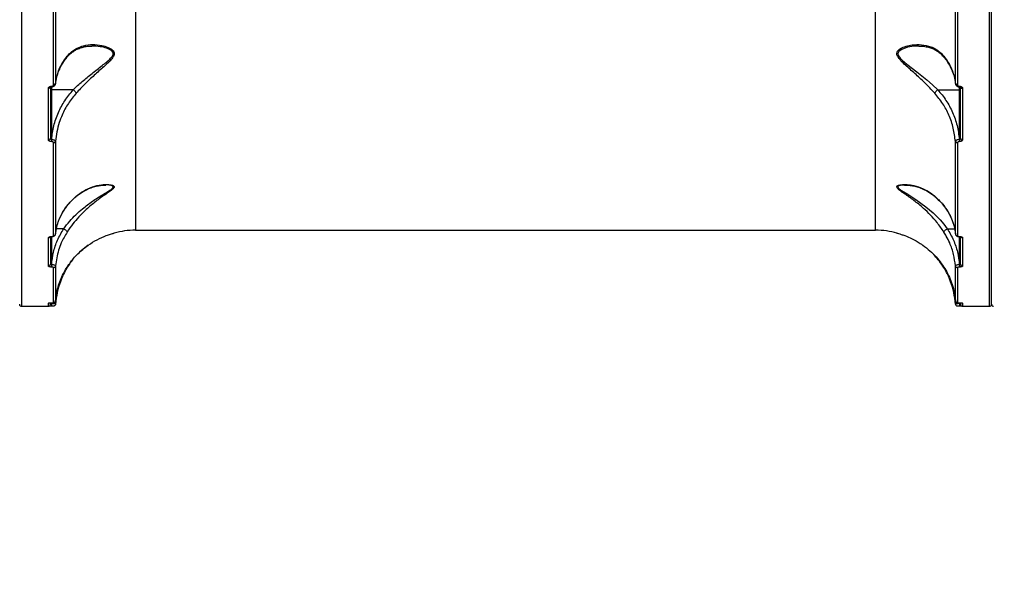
# Model space of a CAD drawing. Header units: millimetres. Extents: x -8760 to 8364, y -7998 to 7451.
# Drawn here: x -424.6 to 62.4, y -2969.6 to -2685.2 of the extents above; entities that cross this region are included whole.
import ezdxf

# ---------------------------------------------------------------- set-up
doc = ezdxf.new("R2010")
doc.units = ezdxf.units.MM
for name, color, linetype in [('DIKOM_ОБЪЕКТ', 7, 'Continuous'), ('DIKOM_РАЗМЕР_ЗОНА', 7, 'Continuous'), ('DIKOM_РАЗМЕР_ОБЪЕКТА', 7, 'Continuous')]:
    doc.layers.add(name, color=color, linetype=linetype)
doc.styles.add('style1', font='arial.ttf', dxfattribs={"width": 0.8})
doc.dimstyles.new('1-50', dxfattribs={"dimtxt": 300, "dimasz": 200, "dimexe": 100, "dimexo": 0, "dimgap": 100, "dimtad": 1, "dimtxsty": 'style1', "dimcen": 200, "dimclrd": 7, "dimclre": 7, "dimclrt": 7, "dimadec": 1, "dimazin": 2, "dimtfac": 1, "dimtmove": 0, "dimatfit": 2, "dimfxl": 0, "dimlwd": 25, "dimlwe": 18, "dimarcsym": 0})

# ---------------------------------------------------------------- blocks, each defined once
blk = doc.blocks.new('*D21')
at = {"layer": 'Defpoints', "color": 0, "transparency": 16777216}
for p in [(-7755.65, -10.55), (8364.4, -2410.44), (8364.4, -7897.56)]:
    blk.add_point(p, dxfattribs=at)
at = {"layer": 'DIKOM_РАЗМЕР_ЗОНА', "color": 7, "lineweight": 18, "transparency": 16777216}
for p, q in [((-7755.65, -10.55), (-7755.65, -7997.56)), ((8364.4, -2410.44), (8364.4, -7997.56))]:
    blk.add_line(p, q, dxfattribs=at)
at = {"layer": 'DIKOM_РАЗМЕР_ЗОНА', "color": 7, "lineweight": 25, "transparency": 16777216}
blk.add_line((-7555.65, -7897.56), (8164.4, -7897.56), dxfattribs=at)
at = {"layer": 'DIKOM_РАЗМЕР_ЗОНА', "color": 7, "transparency": 16777216}
for points in [[(-7555.65, -7864.23), (-7555.65, -7930.9), (-7755.65, -7897.56)], [(8164.4, -7864.23), (8164.4, -7930.9), (8364.4, -7897.56)]]:
    blk.add_solid(points, dxfattribs=at)
at = {"layer": 'DIKOM_РАЗМЕР_ЗОНА', "color": 7, "transparency": 16777216, "insert": (1040.74, -7644.39), "char_height": 300, "attachment_point": 5, "style": 'style1'}
blk.add_mtext('16100', dxfattribs=at)
blk = doc.blocks.new('*D19')
at = {"layer": 'Defpoints', "color": 0, "transparency": 16777216}
for p in [(-5756.7, -306.55), (6365.48, -2710.55), (6365.48, -7111.41)]:
    blk.add_point(p, dxfattribs=at)
at = {"layer": 'DIKOM_РАЗМЕР_ОБЪЕКТА', "color": 7, "lineweight": 18, "transparency": 16777216}
for p, q in [((-5756.7, -306.55), (-5756.7, -7211.41)), ((6365.48, -2710.55), (6365.48, -7211.41))]:
    blk.add_line(p, q, dxfattribs=at)
at = {"layer": 'DIKOM_РАЗМЕР_ОБЪЕКТА', "color": 7, "lineweight": 25, "transparency": 16777216}
blk.add_line((-5556.7, -7111.41), (6165.48, -7111.41), dxfattribs=at)
at = {"layer": 'DIKOM_РАЗМЕР_ОБЪЕКТА', "color": 7, "transparency": 16777216}
for points in [[(-5556.7, -7078.08), (-5556.7, -7144.75), (-5756.7, -7111.41)], [(6165.48, -7078.08), (6165.48, -7144.75), (6365.48, -7111.41)]]:
    blk.add_solid(points, dxfattribs=at)
at = {"layer": 'DIKOM_РАЗМЕР_ОБЪЕКТА', "color": 7, "transparency": 16777216, "insert": (1047.24, -6858.24), "char_height": 300, "attachment_point": 5, "style": 'style1'}
blk.add_mtext('12100', dxfattribs=at)

msp = doc.modelspace()

# ---------------------------------------------------------------- linework, layer by layer
at = {"layer": 'DIKOM_ОБЪЕКТ', "color": 7, "linetype": 'Continuous', "lineweight": 15}
for p, q in [((-423.608, -2409.557), (-423.608, -2828.554)), ((60.392, -2828.554), (60.392, -2409.557)), ((61.392, -2827.554), (61.392, -2409.554)), ((-366.658, -2470.402), (-366.658, -2790.554)), ((3.442, -2790.554), (3.442, -2470.402)), ((-407.549, -2717.904), (-407.549, -2651.927)), ((-406.551, -2651.39), (-406.551, -2717.221)), ((43.334, -2717.221), (43.334, -2651.39)), ((44.332, -2651.927), (44.332, -2717.904)), ((-406.501, -2717.316), (-406.425, -2716.659)), ((-410.108, -2745.316), (-410.108, -2719.596)), ((-409.108, -2718.855), (-409.108, -2744.514)), ((-408.608, -2718.583), (-408.553, -2718.583)), ((-408.608, -2718.845), (-408.608, -2718.583)), ((-408.608, -2718.845), (-408.553, -2718.845)), ((-408.608, -2718.852), (-408.608, -2720.324)), ((-397.721, -2720.324), (-408.608, -2720.324)), ((-408.608, -2720.324), (-408.608, -2745.126)), ((-408.553, -2718.845), (-408.553, -2718.583)), ((34.504, -2720.324), (45.392, -2720.324)), ((45.337, -2718.583), (45.392, -2718.583)), ((45.337, -2718.845), (45.337, -2718.583)), ((45.337, -2718.845), (45.392, -2718.845)), ((45.392, -2718.845), (45.392, -2718.583)), ((45.392, -2720.324), (45.392, -2718.879)), ((45.392, -2745.126), (45.392, -2720.324)), ((45.892, -2744.514), (45.892, -2718.855)), ((46.892, -2719.596), (46.892, -2745.316)), ((-408.608, -2745.126), (-408.529, -2745.126)), ((-408.608, -2745.126), (-408.608, -2746.256)), ((-408.529, -2746.256), (-408.608, -2746.256)), ((-408.529, -2745.126), (-408.529, -2746.256)), ((-406.551, -2746.119), (-406.551, -2792.404)), ((43.334, -2792.404), (43.334, -2746.119)), ((45.312, -2745.126), (45.392, -2745.126)), ((45.312, -2745.126), (45.312, -2746.256)), ((45.392, -2746.256), (45.312, -2746.256)), ((45.392, -2745.126), (45.392, -2746.256)), ((-407.549, -2793.253), (-407.549, -2746.866)), ((44.332, -2746.866), (44.332, -2793.253)), ((18.262, -2768), (17.838, -2767.999)), ((-402.494, -2789.784), (-406.123, -2789.784)), ((39.277, -2789.784), (42.907, -2789.784)), ((-410.108, -2808.492), (-410.108, -2794.291)), ((-409.108, -2793.923), (-409.108, -2807.54)), ((-408.608, -2793.665), (-408.529, -2793.665)), ((-408.608, -2793.747), (-408.608, -2793.665)), ((-408.608, -2793.748), (-408.529, -2793.748)), ((-408.608, -2793.748), (-408.608, -2807.665)), ((-408.529, -2793.748), (-408.529, -2793.665)), ((-366.658, -2790.554), (3.442, -2790.554)), ((45.312, -2793.665), (45.392, -2793.665)), ((45.312, -2793.747), (45.312, -2793.665)), ((45.312, -2793.748), (45.312, -2793.747)), ((45.312, -2793.748), (45.392, -2793.748)), ((45.392, -2793.747), (45.392, -2793.665)), ((45.392, -2807.665), (45.392, -2793.748)), ((45.892, -2807.54), (45.892, -2793.913)), ((46.892, -2794.291), (46.892, -2808.492)), ((-390.199, -2797.971), (-394.522, -2801.523)), ((-408.608, -2807.665), (-408.553, -2807.665)), ((-408.608, -2807.665), (-408.608, -2808.949)), ((-408.553, -2808.949), (-408.608, -2808.949)), ((-408.553, -2807.665), (-408.553, -2808.949)), ((-407.549, -2826.682), (-407.549, -2809.252)), ((-406.551, -2808.367), (-406.551, -2825.759)), ((43.334, -2825.759), (43.334, -2808.367)), ((44.332, -2809.252), (44.332, -2826.682)), ((45.337, -2807.665), (45.392, -2807.665)), ((45.337, -2807.665), (45.337, -2808.949)), ((45.392, -2808.949), (45.337, -2808.949)), ((45.392, -2807.665), (45.392, -2808.949)), ((-423.608, -2828.554), (-410.108, -2828.554)), ((-410.108, -2828.554), (-410.108, -2826.958)), ((-409.108, -2826.975), (-409.108, -2827.554)), ((-408.608, -2826.792), (-408.505, -2826.792)), ((-408.608, -2826.796), (-408.608, -2826.792)), ((-408.608, -2826.796), (-408.505, -2826.796)), ((-408.608, -2826.797), (-408.608, -2827.051)), ((-408.608, -2827.051), (-408.576, -2827.051)), ((-408.608, -2827.051), (-408.608, -2828.386)), ((-408.608, -2828.386), (-408.576, -2828.386)), ((-408.576, -2827.051), (-408.54, -2826.797)), ((-408.576, -2827.051), (-408.576, -2828.386)), ((-408.505, -2826.796), (-408.505, -2826.792)), ((45.288, -2826.792), (45.392, -2826.792)), ((45.288, -2826.796), (45.288, -2826.792)), ((45.288, -2826.796), (45.392, -2826.796)), ((45.334, -2826.876), (45.359, -2827.051)), ((45.359, -2827.051), (45.392, -2827.051)), ((45.359, -2827.051), (45.359, -2828.386)), ((45.359, -2828.386), (45.392, -2828.386)), ((45.392, -2826.796), (45.392, -2826.792)), ((45.392, -2827.051), (45.392, -2826.799)), ((45.392, -2827.051), (45.392, -2828.386)), ((45.892, -2827.554), (45.892, -2826.951)), ((46.892, -2826.958), (46.892, -2828.554)), ((46.892, -2828.554), (60.392, -2828.554))]:
    msp.add_line(p, q, dxfattribs=at)
at = {"layer": 'DIKOM_ОБЪЕКТ', "color": 7, "linetype": 'Continuous', "lineweight": 15, "flags": 128}
for points in [[(24.954, -2698.591), (22.656, -2698.588), (19.438, -2699.101), (16.475, -2700.145), (14.993, -2701.233), (14.571, -2702.204), (14.753, -2703.141), (14.882, -2703.399), (15.677, -2704.469), (16.722, -2705.493), (19.12, -2707.475), (24.068, -2711.318), (29.048, -2715.355), (31.835, -2717.811), (34.501, -2720.324), (34.501, -2720.325), (34.501, -2720.325)], [(-409.108, -2720.162), (-409.099, -2720.194), (-409.07, -2720.224), (-409.024, -2720.252), (-408.962, -2720.277), (-408.886, -2720.297), (-408.8, -2720.312), (-408.706, -2720.321), (-408.608, -2720.324)], [(45.892, -2720.161), (45.882, -2720.193), (45.853, -2720.224), (45.807, -2720.252), (45.745, -2720.277), (45.669, -2720.297), (45.583, -2720.312), (45.489, -2720.321), (45.392, -2720.324)], [(17.838, -2767.999), (16.732, -2767.995), (15.079, -2768.354), (14.601, -2768.755), (14.697, -2769.3), (14.702, -2769.308), (14.849, -2769.497), (16.059, -2770.474), (18.643, -2772.073), (23.577, -2775.165), (28.582, -2778.775), (32.243, -2781.916), (35.681, -2785.38), (37.551, -2787.553), (39.269, -2789.784), (39.27, -2789.785), (39.27, -2789.785)], [(-406.551, -2827.426), (-406.582, -2827.61), (-406.641, -2827.772)]]:
    msp.add_lwpolyline(points, dxfattribs=at)
at = {"layer": 'DIKOM_ОБЪЕКТ', "color": 7, "linetype": 'Continuous', "lineweight": 15}
for centre, radius, start, end in [((-407.445, -2716.985), 0.925, 263.59364, 345.1862), ((44.229, -2716.985), 0.925, 194.81512, 276.40185), ((-409.996, -2718.703), 0.9, 262.79682, 350.24972), ((46.793, -2718.653), 0.947, 200.96901, 275.94454), ((-410.019, -2744.403), 0.918, 264.41735, 353.0298), ((-407.469, -2745.932), 0.937, 265.15013, 348.48248), ((44.253, -2745.932), 0.937, 191.51886, 274.84524), ((46.802, -2744.403), 0.917, 186.96489, 275.58462), ((-410.097, -2793.263), 1.028, 269.36484, 322.16239), ((-407.512, -2792.286), 0.968, 267.84964, 352.95746), ((-366.658, -2830.554), 40, 90, 105.40224), ((3.442, -2830.554), 40, 74.5152, 90), ((44.295, -2792.286), 0.968, 187.04393, 272.14559), ((46.88, -2793.263), 1.028, 217.70144, 270.6341), ((-410.085, -2807.516), 0.977, 268.63346, 358.56407), ((-407.528, -2808.27), 0.982, 268.81736, 354.30111), ((44.311, -2808.27), 0.982, 185.70029, 271.17783), ((46.868, -2807.516), 0.977, 181.43096, 271.36809), ((-423.608, -2827.554), 1, 180, 270), ((-410.108, -2825.954), 1.004, 270.00312, 294.51358), ((-410.108, -2827.554), 1, 270, 0), ((-407.547, -2825.683), 0.998, 269.88426, 355.66172), ((44.33, -2825.683), 0.998, 184.33971, 270.1109), ((46.892, -2827.554), 1, 180, 270), ((46.892, -2825.955), 1.003, 243.22466, 270.00314), ((60.392, -2827.554), 1, 270, 0), ((62.392, -2827.554), 1, 180, 270)]:
    msp.add_arc(centre, radius, start, end, dxfattribs=at)
for points, knots in [([(-400.784, -2703.59), (-400.068, -2702.805), (-398.52, -2701.106), (-395.724, -2699.38), (-392.203, -2698.081), (-388.035, -2697.57), (-383.861, -2697.983), (-380.785, -2698.885), (-378.876, -2699.839), (-377.76, -2700.753), (-377.321, -2701.597), (-377.218, -2702.415), (-377.411, -2703.409), (-378.503, -2705.017), (-380.289, -2706.857), (-383.283, -2709.531), (-387.233, -2713.04), (-391.18, -2716.737), (-394.162, -2719.779), (-395.547, -2721.289), (-396.24, -2722.043)], [0, 0, 0, 0, 0.059053, 0.1277267, 0.1965128, 0.2913049, 0.3861772, 0.4527493, 0.4869204, 0.5208957, 0.548902, 0.5542387, 0.5800327, 0.6151945, 0.6622395, 0.7094938, 0.8075754, 0.9056115, 0.9528161, 1, 1, 1, 1]), ([(33.023, -2722.043), (32.187, -2721.135), (30.513, -2719.318), (27.194, -2715.986), (23.062, -2712.189), (19.044, -2708.651), (16.392, -2706.178), (15.046, -2704.666), (14.224, -2703.424), (13.907, -2702.131), (14.443, -2700.806), (16.061, -2699.531), (18.615, -2698.487), (22.264, -2697.758), (26.453, -2697.639), (30.494, -2698.504), (33.715, -2700.065), (35.916, -2701.704), (37.106, -2703.064), (37.567, -2703.59)], [0, 0, 0, 0, 0.0567898, 0.1136185, 0.2118341, 0.3100247, 0.3620234, 0.3887759, 0.4153899, 0.4457909, 0.4741539, 0.5168533, 0.5810007, 0.6453911, 0.7421941, 0.8388413, 0.9001441, 0.9613612, 1, 1, 1, 1]), ([(-400.881, -2704.117), (-400.827, -2704.045), (-400.371, -2703.436), (-399.383, -2702.477), (-397.892, -2701.242), (-396.204, -2700.216), (-394.341, -2699.396), (-392.285, -2698.836), (-390.288, -2698.509), (-388.973, -2698.502), (-388.406, -2698.499)], [0, 0, 0, 0, 0.0164922, 0.1410008, 0.2736785, 0.4150736, 0.5643835, 0.7196349, 0.8791099, 1, 1, 1, 1]), ([(-397.718, -2720.325), (-397.718, -2720.325), (-396.329, -2718.878), (-393.199, -2716.127), (-388.324, -2712.051), (-384.164, -2708.904), (-381.023, -2706.454), (-379.134, -2704.82), (-377.959, -2703.36), (-377.746, -2702.455), (-377.855, -2701.724), (-378.329, -2700.968), (-379.512, -2700.181), (-381.506, -2699.359), (-384.52, -2698.622), (-387.03, -2698.559), (-388.418, -2698.524)], [0, 0, 0, 0, 0.0000238, 0.1384126, 0.2804723, 0.4262354, 0.4932207, 0.5613221, 0.6094216, 0.6436083, 0.6506676, 0.6882198, 0.7352093, 0.784067, 0.8806221, 1, 1, 1, 1]), ([(24.97, -2698.495), (25.165, -2698.487), (26.226, -2698.443), (28.06, -2698.644), (30.318, -2699.134), (32.293, -2699.861), (34.026, -2700.795), (35.644, -2702.024), (36.857, -2703.16), (37.468, -2703.965), (37.622, -2704.168)], [0, 0, 0, 0, 0.0404774, 0.2201509, 0.3911326, 0.534153, 0.6703331, 0.8144106, 0.953264, 1, 1, 1, 1]), ([(-406.551, -2717.221), (-406.273, -2715.519), (-405.708, -2712.068), (-403.63, -2707.472), (-401.643, -2704.762), (-400.784, -2703.59)], [0, 0, 0, 0, 0.3558605, 0.7214797, 1, 1, 1, 1]), ([(-406.425, -2716.659), (-406.394, -2716.354), (-406.275, -2715.177), (-405.746, -2713.143), (-404.844, -2710.576), (-403.607, -2708.068), (-402.288, -2705.899), (-401.263, -2704.62), (-400.855, -2704.111)], [0, 0, 0, 0, 0.0691871, 0.2674401, 0.4669342, 0.6671496, 0.8674673, 1, 1, 1, 1]), ([(-400.784, -2703.59), (-400.784, -2703.616), (-400.785, -2703.718), (-400.809, -2703.892), (-400.897, -2703.993), (-400.943, -2704.045)], [0, 0, 0, 0, 0.1436184, 0.5622898, 1, 1, 1, 1]), ([(37.567, -2703.59), (38.545, -2704.933), (40.524, -2707.652), (42.225, -2711.689), (43.058, -2714.915), (43.263, -2716.623), (43.334, -2717.221)], [0, 0, 0, 0, 0.3181945, 0.6439644, 0.8752545, 1, 1, 1, 1]), ([(37.567, -2703.59), (37.567, -2703.616), (37.568, -2703.718), (37.592, -2703.892), (37.68, -2703.993), (37.726, -2704.044)], [0, 0, 0, 0, 0.1437479, 0.5627943, 1, 1, 1, 1]), ([(37.638, -2704.113), (37.891, -2704.415), (38.771, -2705.469), (39.998, -2707.395), (41.314, -2709.867), (42.311, -2712.424), (43.007, -2714.913), (43.209, -2716.555), (43.302, -2717.316)], [0, 0, 0, 0, 0.0757378, 0.2642639, 0.4539679, 0.6444265, 0.8351676, 1, 1, 1, 1]), ([(-408.554, -2718.845), (-408.554, -2718.845), (-408.298, -2718.869), (-407.788, -2718.754), (-407.159, -2718.439), (-406.745, -2717.961), (-406.545, -2717.512), (-406.57, -2717.25), (-406.577, -2717.177)], [0, 0, 0, 0, 0.00034305, 0.25995519, 0.50462291, 0.72173654, 0.92268154, 1, 1, 1, 1]), ([(43.302, -2717.316), (43.326, -2717.434), (43.351, -2717.556), (43.355, -2717.679), (43.355, -2717.683)], [0, 0, 0, 0, 0.9679322, 1, 1, 1, 1]), ([(43.356, -2717.306), (43.353, -2717.339), (43.338, -2717.56), (43.528, -2717.946), (43.892, -2718.388), (44.436, -2718.7), (44.95, -2718.855), (45.262, -2718.829), (45.336, -2718.823)], [0, 0, 0, 0, 0.0372898, 0.2455631, 0.4491936, 0.671207, 0.9222991, 1, 1, 1, 1]), ([(-410.108, -2719.596), (-410.092, -2719.482), (-410.059, -2719.255), (-409.8, -2718.951), (-409.419, -2718.722), (-408.997, -2718.6), (-408.719, -2718.588), (-408.608, -2718.583)], [0, 0, 0, 0, 0.2150548, 0.4299885, 0.6447052, 0.8592107, 1, 1, 1, 1]), ([(-409.143, -2718.996), (-409.144, -2718.996), (-409.144, -2718.995), (-409.079, -2718.947), (-408.962, -2718.896), (-408.798, -2718.853), (-408.671, -2718.848), (-408.608, -2718.846)], [0, 0, 0, 0, 0.1889957, 0.3908272, 0.581518, 0.7925756, 1, 1, 1, 1]), ([(-408.553, -2718.583), (-408.479, -2718.579), (-408.291, -2718.571), (-408.009, -2718.489), (-407.754, -2718.336), (-407.582, -2718.132), (-407.56, -2717.98), (-407.549, -2717.904)], [0, 0, 0, 0, 0.1422624, 0.3570699, 0.571556, 0.7857309, 1, 1, 1, 1]), ([(-408.529, -2745.126), (-408.238, -2742.851), (-407.649, -2738.242), (-405.329, -2731.732), (-402.111, -2725.614), (-399.196, -2722.102), (-397.721, -2720.324)], [0, 0, 0, 0, 0.2516519, 0.5098604, 0.7518704, 1, 1, 1, 1]), ([(-396.24, -2722.043), (-397.612, -2723.711), (-400.39, -2727.09), (-403.057, -2732.164), (-404.872, -2736.961), (-406.036, -2741.367), (-406.379, -2744.528), (-406.551, -2746.119)], [0, 0, 0, 0, 0.2398792, 0.4858758, 0.6394221, 0.8185487, 1, 1, 1, 1]), ([(-397.721, -2720.324), (-397.72, -2720.324), (-397.72, -2720.325), (-397.719, -2720.325), (-397.718, -2720.325), (-397.718, -2720.325)], [0, 0, 0, 0, 0.4856, 0.866606, 1, 1, 1, 1]), ([(-397.718, -2720.325), (-397.548, -2720.471), (-397.208, -2720.764), (-396.754, -2721.246), (-396.449, -2721.642), (-396.298, -2721.9), (-396.255, -2722.007), (-396.24, -2722.043)], [0, 0, 0, 0, 0.2487935, 0.4975844, 0.7463722, 0.9126774, 1, 1, 1, 1]), ([(33.023, -2722.043), (33.038, -2722.007), (33.081, -2721.9), (33.232, -2721.642), (33.537, -2721.246), (33.991, -2720.764), (34.331, -2720.471), (34.501, -2720.325)], [0, 0, 0, 0, 0.0873167, 0.2536265, 0.5024215, 0.751194, 1, 1, 1, 1]), ([(43.334, -2746.119), (43.063, -2743.897), (42.514, -2739.392), (40.289, -2733.059), (37.207, -2727.138), (34.429, -2723.756), (33.023, -2722.043)], [0, 0, 0, 0, 0.25360698, 0.51397496, 0.7539709, 1, 1, 1, 1]), ([(34.501, -2720.325), (34.502, -2720.325), (34.502, -2720.325), (34.503, -2720.324), (34.504, -2720.324), (34.504, -2720.324)], [0, 0, 0, 0, 0.3653911, 0.9106876, 1, 1, 1, 1]), ([(34.504, -2720.324), (35.944, -2722.056), (38.862, -2725.564), (42.065, -2731.626), (44.416, -2738.183), (45.011, -2742.791), (45.312, -2745.126)], [0, 0, 0, 0, 0.2419687, 0.4901397, 0.7417765, 1, 1, 1, 1]), ([(44.332, -2717.904), (44.343, -2717.98), (44.365, -2718.132), (44.538, -2718.336), (44.792, -2718.489), (45.075, -2718.571), (45.262, -2718.579), (45.337, -2718.583)], [0, 0, 0, 0, 0.21426587, 0.42841289, 0.64294596, 0.85774393, 1, 1, 1, 1]), ([(45.391, -2718.847), (45.447, -2718.849), (45.571, -2718.851), (45.738, -2718.893), (45.86, -2718.946), (45.926, -2718.994), (45.928, -2718.998), (45.93, -2719)], [0, 0, 0, 0, 0.1827493, 0.409056, 0.6115124, 0.8033012, 1, 1, 1, 1]), ([(45.392, -2718.583), (45.502, -2718.588), (45.781, -2718.6), (46.202, -2718.722), (46.583, -2718.951), (46.842, -2719.255), (46.875, -2719.482), (46.892, -2719.596)], [0, 0, 0, 0, 0.140816, 0.3552769, 0.5700148, 0.7849386, 1, 1, 1, 1]), ([(-408.608, -2746.256), (-408.695, -2746.253), (-408.952, -2746.245), (-409.37, -2746.147), (-409.776, -2745.936), (-410.055, -2745.646), (-410.091, -2745.426), (-410.108, -2745.316)], [0, 0, 0, 0, 0.1083108, 0.3204269, 0.5430321, 0.7715417, 1, 1, 1, 1]), ([(-409.108, -2744.514), (-409.103, -2744.585), (-409.091, -2744.724), (-409.003, -2744.91), (-408.878, -2745.041), (-408.766, -2745.098), (-408.681, -2745.121), (-408.638, -2745.124), (-408.608, -2745.126)], [0, 0, 0, 0, 0.2553286, 0.4988477, 0.716736, 0.8615774, 0.9070244, 1, 1, 1, 1]), ([(-408.529, -2745.126), (-408.412, -2745.133), (-408.076, -2745.153), (-407.533, -2745.267), (-407, -2745.492), (-406.629, -2745.791), (-406.577, -2746.01), (-406.551, -2746.119)], [0, 0, 0, 0, 0.1131735, 0.3259331, 0.5479783, 0.7754456, 1, 1, 1, 1]), ([(-407.549, -2746.866), (-407.56, -2746.794), (-407.583, -2746.652), (-407.765, -2746.463), (-408.03, -2746.326), (-408.302, -2746.263), (-408.47, -2746.258), (-408.529, -2746.256)], [0, 0, 0, 0, 0.2287915, 0.4578175, 0.678496, 0.888345, 1, 1, 1, 1]), ([(43.334, -2746.119), (43.35, -2746.037), (43.384, -2745.853), (43.651, -2745.582), (44.096, -2745.346), (44.669, -2745.177), (45.098, -2745.143), (45.312, -2745.126)], [0, 0, 0, 0, 0.1700508, 0.3808195, 0.5866807, 0.7931138, 1, 1, 1, 1]), ([(45.312, -2746.256), (45.205, -2746.262), (44.99, -2746.275), (44.703, -2746.373), (44.483, -2746.519), (44.353, -2746.691), (44.338, -2746.812), (44.332, -2746.866)], [0, 0, 0, 0, 0.2040172, 0.4080536, 0.6135318, 0.8265739, 1, 1, 1, 1]), ([(45.392, -2745.126), (45.437, -2745.121), (45.492, -2745.117), (45.596, -2745.077), (45.706, -2745.004), (45.816, -2744.857), (45.881, -2744.687), (45.888, -2744.568), (45.892, -2744.514)], [0, 0, 0, 0, 0.1445824, 0.1755233, 0.3626154, 0.570994, 0.8046443, 1, 1, 1, 1]), ([(46.892, -2745.316), (46.881, -2745.399), (46.858, -2745.587), (46.655, -2745.853), (46.316, -2746.076), (45.88, -2746.227), (45.554, -2746.246), (45.392, -2746.256)], [0, 0, 0, 0, 0.17419915, 0.38955658, 0.59579287, 0.79787912, 1, 1, 1, 1]), ([(-402.487, -2789.785), (-402.487, -2789.785), (-401.569, -2788.519), (-399.622, -2786.089), (-396.407, -2782.732), (-392.622, -2779.343), (-388.145, -2775.964), (-384.028, -2773.363), (-380.934, -2771.523), (-379.031, -2770.36), (-378.033, -2769.542), (-377.753, -2769.01), (-377.782, -2768.756), (-378.066, -2768.439), (-378.709, -2768.157), (-379.96, -2767.982), (-380.931, -2767.895), (-381.475, -2767.934), (-381.492, -2767.935)], [0, 0, 0, 0, 0.0000491, 0.113397, 0.2167839, 0.3226784, 0.4689927, 0.6190553, 0.6869761, 0.756037, 0.8111133, 0.8229738, 0.8536399, 0.8628286, 0.9028262, 0.9500625, 0.9984177, 1, 1, 1, 1]), ([(-396.24, -2773.522), (-395.067, -2772.616), (-392.492, -2770.628), (-388.158, -2768.764), (-384.094, -2767.819), (-381.13, -2767.633), (-379.299, -2767.745), (-378.123, -2767.989), (-377.317, -2768.413), (-377.2, -2768.897), (-377.487, -2769.541), (-378.402, -2770.422), (-380.205, -2771.717), (-383.152, -2773.705), (-387.067, -2776.558), (-391.362, -2780.197), (-394.978, -2783.874), (-398.084, -2787.49), (-399.856, -2790.08), (-400.784, -2791.435)], [0, 0, 0, 0, 0.0790137, 0.1734914, 0.2680523, 0.3287201, 0.3613611, 0.3938954, 0.422325, 0.4513106, 0.4599347, 0.4989812, 0.545107, 0.5914403, 0.6890342, 0.7865937, 0.8555729, 0.9244492, 1, 1, 1, 1]), ([(-396.364, -2773.811), (-395.978, -2773.473), (-394.966, -2772.59), (-393.202, -2771.408), (-391.062, -2770.222), (-388.75, -2769.254), (-386.366, -2768.536), (-384.1, -2768.104), (-382.485, -2767.934), (-381.677, -2767.943), (-381.49, -2767.945)], [0, 0, 0, 0, 0.0842197, 0.2205508, 0.3651104, 0.5171259, 0.6771572, 0.824015, 0.9590936, 1, 1, 1, 1]), ([(37.567, -2791.435), (37.034, -2790.639), (35.968, -2789.047), (33.759, -2786.175), (30.909, -2782.947), (27.036, -2779.19), (22.584, -2775.599), (18.476, -2772.711), (15.613, -2770.761), (14.476, -2769.764), (14.051, -2769.126), (13.969, -2768.637), (14.588, -2768.067), (16.358, -2767.655), (19.182, -2767.636), (23.003, -2768.233), (27.175, -2769.62), (30.664, -2771.58), (32.527, -2773.114), (33.023, -2773.522)], [0, 0, 0, 0, 0.0444645, 0.0889578, 0.1635209, 0.2382095, 0.3367397, 0.4351983, 0.4934921, 0.5320778, 0.5401515, 0.566504, 0.5926838, 0.6382178, 0.7083407, 0.7787098, 0.8724526, 0.9660345, 1, 1, 1, 1]), ([(17.837, -2767.938), (18.191, -2767.936), (19.116, -2767.933), (20.84, -2768.098), (23.029, -2768.507), (25.461, -2769.227), (27.818, -2770.202), (30.002, -2771.427), (31.748, -2772.611), (32.752, -2773.493), (33.131, -2773.827)], [0, 0, 0, 0, 0.0739359, 0.1933094, 0.3371224, 0.4891218, 0.6477715, 0.7869351, 0.9194039, 1, 1, 1, 1]), ([(-406.551, -2792.404), (-406.267, -2790.598), (-405.689, -2786.934), (-403.372, -2781.915), (-400.27, -2777.353), (-397.594, -2774.809), (-396.24, -2773.522)], [0, 0, 0, 0, 0.262566, 0.5326653, 0.7636476, 1, 1, 1, 1]), ([(-405.6, -2787.649), (-405.373, -2786.922), (-404.865, -2785.295), (-403.708, -2782.84), (-402.22, -2780.309), (-400.442, -2777.903), (-398.519, -2775.715), (-397.064, -2774.403), (-396.388, -2773.792)], [0, 0, 0, 0, 0.14421709, 0.32280288, 0.50038444, 0.67520734, 0.84902697, 1, 1, 1, 1]), ([(-396.24, -2773.522), (-396.254, -2773.563), (-396.29, -2773.666), (-396.362, -2773.734), (-396.405, -2773.775)], [0, 0, 0, 0, 0.3970893, 1, 1, 1, 1]), ([(33.023, -2773.522), (34.346, -2774.778), (37.023, -2777.32), (39.684, -2781.197), (41.558, -2784.962), (42.795, -2788.541), (43.154, -2791.111), (43.334, -2792.404)], [0, 0, 0, 0, 0.2308657, 0.4671746, 0.6265682, 0.8119904, 1, 1, 1, 1]), ([(33.023, -2773.522), (33.037, -2773.563), (33.074, -2773.667), (33.146, -2773.736), (33.19, -2773.777)], [0, 0, 0, 0, 0.3935877, 1, 1, 1, 1]), ([(33.18, -2773.787), (33.905, -2774.45), (35.394, -2775.811), (37.34, -2778.044), (39.076, -2780.43), (40.533, -2782.885), (41.26, -2784.572), (41.615, -2785.395)], [0, 0, 0, 0, 0.1918743, 0.3941109, 0.5982052, 0.8039107, 1, 1, 1, 1]), ([(41.615, -2785.395), (41.634, -2785.436), (42.049, -2786.342), (42.58, -2788.176), (43.144, -2790.491), (43.261, -2791.927), (43.304, -2792.45)], [0, 0, 0, 0, 0.0178293, 0.3983383, 0.7808046, 1, 1, 1, 1]), ([(-408.553, -2807.665), (-408.298, -2805.621), (-407.781, -2801.481), (-405.75, -2795.412), (-403.586, -2791.672), (-402.494, -2789.784)], [0, 0, 0, 0, 0.32573, 0.6596822, 1, 1, 1, 1]), ([(-406.52, -2792.449), (-406.476, -2791.934), (-406.352, -2790.498), (-406.026, -2788.891), (-405.659, -2787.822), (-405.6, -2787.649)], [0, 0, 0, 0, 0.3196584, 0.8898181, 1, 1, 1, 1]), ([(-402.494, -2789.784), (-402.492, -2789.784), (-402.49, -2789.784), (-402.488, -2789.785), (-402.487, -2789.785)], [0, 0, 0, 0, 0.6126292, 1, 1, 1, 1]), ([(-402.487, -2789.785), (-402.295, -2789.904), (-401.911, -2790.14), (-401.401, -2790.548), (-401.013, -2790.938), (-400.828, -2791.22), (-400.784, -2791.37), (-400.784, -2791.422), (-400.784, -2791.435)], [0, 0, 0, 0, 0.2127027, 0.4254145, 0.6381139, 0.850825, 0.9619321, 1, 1, 1, 1]), ([(37.567, -2791.435), (37.567, -2791.422), (37.567, -2791.37), (37.612, -2791.22), (37.797, -2790.938), (38.184, -2790.548), (38.695, -2790.14), (39.078, -2789.904), (39.27, -2789.785)], [0, 0, 0, 0, 0.038068, 0.1491747, 0.361885, 0.5745729, 0.7872981, 1, 1, 1, 1]), ([(39.27, -2789.785), (39.272, -2789.785), (39.274, -2789.784), (39.276, -2789.784), (39.277, -2789.784)], [0, 0, 0, 0, 0.6109506, 1, 1, 1, 1]), ([(39.277, -2789.784), (40.369, -2791.672), (42.507, -2795.366), (44.551, -2801.43), (45.072, -2805.569), (45.337, -2807.665)], [0, 0, 0, 0, 0.340318, 0.6660487, 1, 1, 1, 1]), ([(-410.108, -2794.291), (-410.098, -2794.236), (-410.075, -2794.112), (-409.872, -2793.934), (-409.533, -2793.785), (-409.097, -2793.684), (-408.771, -2793.671), (-408.608, -2793.665)], [0, 0, 0, 0, 0.1742033, 0.3895669, 0.5958169, 0.7978715, 1, 1, 1, 1]), ([(-409.325, -2793.873), (-409.325, -2793.873), (-409.333, -2793.88), (-409.296, -2793.856), (-409.2, -2793.822), (-409.024, -2793.779), (-408.814, -2793.75), (-408.668, -2793.751), (-408.608, -2793.751)], [0, 0, 0, 0, 0.0116062, 0.1901401, 0.3680626, 0.5947415, 0.8345164, 1, 1, 1, 1]), ([(-408.529, -2793.743), (-408.488, -2793.744), (-408.22, -2793.753), (-407.687, -2793.663), (-407.114, -2793.422), (-406.729, -2793.011), (-406.557, -2792.656), (-406.567, -2792.445), (-406.57, -2792.387)], [0, 0, 0, 0, 0.0432833, 0.2847853, 0.576465, 0.7634572, 0.9349196, 1, 1, 1, 1]), ([(-408.529, -2793.665), (-408.421, -2793.66), (-408.207, -2793.652), (-407.92, -2793.586), (-407.7, -2793.488), (-407.57, -2793.371), (-407.555, -2793.29), (-407.549, -2793.253)], [0, 0, 0, 0, 0.2039511, 0.408029, 0.6135533, 0.8265397, 1, 1, 1, 1]), ([(-400.784, -2791.435), (-401.833, -2793.232), (-403.541, -2796.159), (-405.12, -2800.559), (-406.112, -2804.389), (-406.403, -2807.025), (-406.551, -2808.367)], [0, 0, 0, 0, 0.3422171, 0.557266, 0.7746038, 1, 1, 1, 1]), ([(-390.266, -2798.012), (-388.769, -2797.042), (-385.737, -2795.076), (-381.864, -2793.431), (-379.342, -2792.576), (-378.082, -2792.205), (-377.396, -2792.02), (-377.147, -2791.955), (-377.392, -2792.02), (-377.493, -2792.047)], [0, 0, 0, 0, 0.27759312, 0.56258834, 0.71374227, 0.7903345, 0.86934609, 0.94550447, 1, 1, 1, 1]), ([(14.113, -2792.003), (14.101, -2792), (14.071, -2791.992), (14.921, -2792.218), (16.272, -2792.624), (18.572, -2793.416), (21.768, -2794.78), (24.85, -2796.498), (26.6, -2797.703), (27.049, -2798.012)], [0, 0, 0, 0, 0.062304, 0.1625222, 0.2802408, 0.4011555, 0.6535739, 0.9112536, 1, 1, 1, 1]), ([(43.334, -2808.367), (43.093, -2806.435), (42.603, -2802.522), (40.874, -2797.554), (39.086, -2793.879), (37.987, -2792.111), (37.567, -2791.435)], [0, 0, 0, 0, 0.3247088, 0.6574795, 0.8690061, 1, 1, 1, 1]), ([(43.357, -2792.447), (43.37, -2792.563), (43.399, -2792.818), (43.624, -2793.149), (43.951, -2793.431), (44.423, -2793.641), (44.909, -2793.754), (45.232, -2793.736), (45.312, -2793.731)], [0, 0, 0, 0, 0.1328835, 0.2914949, 0.4528907, 0.6479405, 0.9136623, 1, 1, 1, 1]), ([(44.332, -2793.253), (44.343, -2793.302), (44.366, -2793.398), (44.548, -2793.526), (44.813, -2793.617), (45.085, -2793.66), (45.253, -2793.663), (45.312, -2793.665)], [0, 0, 0, 0, 0.2288015, 0.4578181, 0.6784807, 0.8883128, 1, 1, 1, 1]), ([(45.392, -2793.665), (45.478, -2793.666), (45.736, -2793.672), (46.153, -2793.737), (46.559, -2793.879), (46.838, -2794.073), (46.874, -2794.218), (46.892, -2794.291)], [0, 0, 0, 0, 0.1083138, 0.3204231, 0.5430831, 0.7715403, 1, 1, 1, 1]), ([(45.392, -2793.751), (45.451, -2793.751), (45.607, -2793.75), (45.829, -2793.783), (46.004, -2793.827), (46.101, -2793.868), (46.101, -2793.869), (46.101, -2793.87)], [0, 0, 0, 0, 0.1629524, 0.428496, 0.6544414, 0.8458223, 1, 1, 1, 1]), ([(-406.551, -2825.759), (-406.242, -2823.47), (-405.774, -2820.009), (-404.209, -2815.501), (-402.407, -2811.508), (-399.649, -2807.024), (-396.235, -2803.042), (-393.018, -2800.065), (-391.183, -2798.696), (-390.266, -2798.012)], [0, 0, 0, 0, 0.2227137, 0.3367343, 0.4507479, 0.6310035, 0.813277, 0.9066455, 1, 1, 1, 1]), ([(27.049, -2798.012), (28.255, -2798.926), (30.682, -2800.767), (33.731, -2803.846), (36.372, -2807.091), (38.572, -2810.474), (40.396, -2814.036), (41.807, -2817.739), (42.863, -2821.663), (43.173, -2824.356), (43.334, -2825.759)], [0, 0, 0, 0, 0.12368665, 0.24889719, 0.36895472, 0.49074459, 0.61254688, 0.73805669, 0.86357059, 1, 1, 1, 1]), ([(40.576, -2815.309), (40.332, -2814.714), (39.741, -2813.273), (38.584, -2810.95), (36.92, -2808.145), (34.887, -2805.291), (33.235, -2803.518), (32.449, -2802.673)], [0, 0, 0, 0, 0.1309281, 0.316886, 0.507519, 0.7655364, 1, 1, 1, 1]), ([(-408.608, -2808.949), (-408.719, -2808.947), (-408.997, -2808.941), (-409.419, -2808.887), (-409.8, -2808.784), (-410.059, -2808.647), (-410.092, -2808.544), (-410.108, -2808.492)], [0, 0, 0, 0, 0.1407858, 0.3552938, 0.5700232, 0.7849688, 1, 1, 1, 1]), ([(-409.108, -2807.54), (-409.103, -2807.554), (-409.092, -2807.583), (-409.006, -2807.62), (-408.879, -2807.648), (-408.738, -2807.663), (-408.645, -2807.665), (-408.608, -2807.665)], [0, 0, 0, 0, 0.2150563, 0.4299748, 0.6447896, 0.8592104, 1, 1, 1, 1]), ([(-408.553, -2807.665), (-408.405, -2807.673), (-408.031, -2807.694), (-407.467, -2807.789), (-406.96, -2807.95), (-406.617, -2808.152), (-406.573, -2808.296), (-406.551, -2808.367)], [0, 0, 0, 0, 0.14237583, 0.35726117, 0.57167545, 0.78575914, 1, 1, 1, 1]), ([(-407.549, -2809.252), (-407.56, -2809.218), (-407.582, -2809.15), (-407.754, -2809.06), (-408.009, -2808.991), (-408.291, -2808.954), (-408.479, -2808.951), (-408.553, -2808.949)], [0, 0, 0, 0, 0.214229, 0.4284339, 0.6429096, 0.8577222, 1, 1, 1, 1]), ([(-397.869, -2805.194), (-398.474, -2805.949), (-399.741, -2807.53), (-401.413, -2810.248), (-402.799, -2812.901), (-403.499, -2814.598), (-403.793, -2815.309)], [0, 0, 0, 0, 0.2478903, 0.5191975, 0.7983875, 1, 1, 1, 1]), ([(43.334, -2808.367), (43.356, -2808.296), (43.4, -2808.152), (43.744, -2807.95), (44.25, -2807.789), (44.814, -2807.694), (45.188, -2807.673), (45.337, -2807.665)], [0, 0, 0, 0, 0.2142416, 0.4283136, 0.6427254, 0.8576258, 1, 1, 1, 1]), ([(45.337, -2808.949), (45.262, -2808.951), (45.075, -2808.954), (44.792, -2808.991), (44.538, -2809.06), (44.365, -2809.15), (44.343, -2809.218), (44.332, -2809.252)], [0, 0, 0, 0, 0.1422715, 0.3570745, 0.5715972, 0.7857741, 1, 1, 1, 1]), ([(45.392, -2807.665), (45.428, -2807.665), (45.521, -2807.663), (45.662, -2807.648), (45.789, -2807.62), (45.875, -2807.583), (45.886, -2807.554), (45.892, -2807.54)], [0, 0, 0, 0, 0.1407129, 0.3552025, 0.5700157, 0.7849326, 1, 1, 1, 1]), ([(46.892, -2808.492), (46.875, -2808.544), (46.842, -2808.647), (46.583, -2808.784), (46.202, -2808.887), (45.781, -2808.941), (45.502, -2808.947), (45.392, -2808.949)], [0, 0, 0, 0, 0.2150378, 0.4299734, 0.644724, 0.8591875, 1, 1, 1, 1]), ([(-403.793, -2815.309), (-403.92, -2815.64), (-404.717, -2817.719), (-405.903, -2821.729), (-406.332, -2825.502), (-406.551, -2827.426)], [0, 0, 0, 0, 0.084989, 0.5334657, 1, 1, 1, 1]), ([(-403.793, -2815.309), (-403.789, -2815.301), (-403.763, -2815.232), (-403.761, -2815.123), (-403.874, -2814.997), (-403.905, -2814.962)], [0, 0, 0, 0, 0.0926712, 0.7479259, 1, 1, 1, 1]), ([(40.576, -2815.309), (40.573, -2815.301), (40.546, -2815.232), (40.542, -2815.128), (40.649, -2815.007), (40.676, -2814.976)], [0, 0, 0, 0, 0.0960379, 0.7751437, 1, 1, 1, 1]), ([(43.334, -2827.426), (43.116, -2825.502), (42.686, -2821.729), (41.5, -2817.719), (40.703, -2815.64), (40.576, -2815.309)], [0, 0, 0, 0, 0.46653253, 0.91500816, 1, 1, 1, 1]), ([(-410.108, -2826.958), (-410.108, -2826.955), (-410.104, -2826.933), (-410.021, -2826.894), (-409.768, -2826.849), (-409.435, -2826.817), (-409.044, -2826.796), (-408.754, -2826.793), (-408.608, -2826.792)], [0, 0, 0, 0, 0.0392603, 0.2872102, 0.4951782, 0.6710004, 0.8352857, 1, 1, 1, 1]), ([(-409.733, -2826.865), (-409.733, -2826.864), (-409.731, -2826.864), (-409.637, -2826.847), (-409.423, -2826.823), (-409.078, -2826.803), (-408.736, -2826.794), (-408.549, -2826.797), (-408.489, -2826.798)], [0, 0, 0, 0, 0.0742071, 0.2264676, 0.4434135, 0.6948454, 0.9009238, 1, 1, 1, 1]), ([(-409.637, -2828.399), (-409.528, -2828.396), (-409.292, -2828.39), (-408.888, -2828.385), (-408.634, -2828.386), (-408.557, -2828.387)], [0, 0, 0, 0, 0.3734736, 0.8105689, 1, 1, 1, 1]), ([(-409.108, -2827.428), (-409.103, -2827.384), (-409.091, -2827.298), (-409, -2827.182), (-408.875, -2827.102), (-408.76, -2827.067), (-408.677, -2827.053), (-408.634, -2827.052), (-408.608, -2827.051)], [0, 0, 0, 0, 0.2685976, 0.52283, 0.7425652, 0.8691016, 0.9241903, 1, 1, 1, 1]), ([(-408.576, -2827.051), (-408.475, -2827.054), (-408.14, -2827.066), (-407.577, -2827.112), (-407.008, -2827.2), (-406.618, -2827.312), (-406.573, -2827.388), (-406.551, -2827.426)], [0, 0, 0, 0, 0.0942551, 0.3122758, 0.5411989, 0.7714176, 1, 1, 1, 1]), ([(-408.575, -2828.386), (-408.467, -2828.385), (-408.231, -2828.385), (-407.898, -2828.379), (-407.657, -2828.371), (-407.517, -2828.361), (-407.409, -2828.348), (-407.265, -2828.318), (-407.062, -2828.24), (-406.817, -2828.069), (-406.703, -2827.877), (-406.641, -2827.773)], [0, 0, 0, 0, 0.1257049, 0.2730462, 0.4361792, 0.5414495, 0.6054997, 0.6583098, 0.7411123, 0.860201, 1, 1, 1, 1]), ([(-408.505, -2826.795), (-408.489, -2826.795), (-408.346, -2826.797), (-408.069, -2826.788), (-407.701, -2826.761), (-407.443, -2826.723), (-407.16, -2826.634), (-406.896, -2826.475), (-406.68, -2826.215), (-406.56, -2825.96), (-406.565, -2825.798), (-406.566, -2825.756)], [0, 0, 0, 0, 0.0169633, 0.1536996, 0.2948375, 0.4840685, 0.5892385, 0.7106007, 0.8262344, 0.9555599, 1, 1, 1, 1]), ([(-408.505, -2826.792), (-408.411, -2826.791), (-408.222, -2826.789), (-407.97, -2826.775), (-407.76, -2826.754), (-407.603, -2826.725), (-407.551, -2826.699), (-407.549, -2826.684), (-407.549, -2826.682)], [0, 0, 0, 0, 0.1673201, 0.3344423, 0.509153, 0.7130908, 0.9577316, 1, 1, 1, 1]), ([(43.335, -2825.766), (43.335, -2825.767), (43.327, -2825.888), (43.41, -2826.108), (43.573, -2826.363), (43.769, -2826.532), (43.963, -2826.637), (44.158, -2826.703), (44.395, -2826.75), (44.709, -2826.781), (45.07, -2826.796), (45.263, -2826.794), (45.326, -2826.794)], [0, 0, 0, 0, 0.0006382, 0.1306489, 0.2350259, 0.3261087, 0.4090696, 0.4910099, 0.6064839, 0.7971314, 0.9339919, 1, 1, 1, 1]), ([(43.338, -2827.435), (43.337, -2827.441), (43.327, -2827.562), (43.413, -2827.775), (43.568, -2828.018), (43.75, -2828.177), (43.924, -2828.273), (44.072, -2828.323), (44.178, -2828.345), (44.263, -2828.357), (44.401, -2828.369), (44.629, -2828.378), (45.007, -2828.385), (45.249, -2828.385), (45.359, -2828.386)], [0, 0, 0, 0, 0.0056077, 0.125547, 0.2215262, 0.3025309, 0.3710058, 0.4265454, 0.4668576, 0.503652, 0.5646939, 0.7523841, 0.8880151, 1, 1, 1, 1]), ([(43.338, -2827.435), (43.337, -2827.441), (43.327, -2827.562), (43.413, -2827.775), (43.568, -2828.018), (43.75, -2828.177), (43.924, -2828.273), (44.072, -2828.323), (44.178, -2828.345), (44.263, -2828.357), (44.401, -2828.369), (44.629, -2828.378), (45.007, -2828.385), (45.249, -2828.385), (45.359, -2828.386)], [0, 0, 0, 0, 0.0056077, 0.125547, 0.2215262, 0.3025309, 0.3710058, 0.4265454, 0.4668576, 0.503652, 0.5646939, 0.7523841, 0.8880151, 1, 1, 1, 1]), ([(43.334, -2827.426), (43.348, -2827.396), (43.379, -2827.329), (43.67, -2827.23), (44.132, -2827.143), (44.713, -2827.078), (45.142, -2827.06), (45.359, -2827.051)], [0, 0, 0, 0, 0.1847739, 0.3987928, 0.6012408, 0.79904, 1, 1, 1, 1]), ([(44.332, -2826.682), (44.348, -2826.698), (44.376, -2826.726), (44.581, -2826.76), (44.838, -2826.781), (45.088, -2826.791), (45.242, -2826.791), (45.288, -2826.792)], [0, 0, 0, 0, 0.3025353, 0.5346966, 0.7254839, 0.9170927, 1, 1, 1, 1]), ([(45.392, -2826.792), (45.462, -2826.792), (45.704, -2826.793), (46.099, -2826.808), (46.508, -2826.843), (46.824, -2826.894), (46.868, -2826.935), (46.892, -2826.958)], [0, 0, 0, 0, 0.07962444, 0.27571739, 0.47074455, 0.71054262, 1, 1, 1, 1]), ([(45.392, -2827.051), (45.434, -2827.053), (45.489, -2827.056), (45.592, -2827.08), (45.703, -2827.125), (45.812, -2827.213), (45.88, -2827.318), (45.888, -2827.393), (45.892, -2827.428)], [0, 0, 0, 0, 0.1272124, 0.1626737, 0.3404324, 0.545432, 0.7830883, 1, 1, 1, 1]), ([(45.392, -2828.386), (45.405, -2828.386), (45.584, -2828.385), (45.927, -2828.388), (46.266, -2828.393), (46.377, -2828.397), (46.392, -2828.398)], [0, 0, 0, 0, 0.0352289, 0.4770684, 0.9270038, 1, 1, 1, 1]), ([(45.481, -2826.798), (45.548, -2826.798), (45.746, -2826.798), (46.053, -2826.813), (46.338, -2826.836), (46.5, -2826.861), (46.513, -2826.864), (46.517, -2826.865)], [0, 0, 0, 0, 0.1214594, 0.3603938, 0.6194536, 0.8717051, 1, 1, 1, 1])]:
    msp.add_open_spline(points, degree=3, knots=knots, dxfattribs=at)

# ---------------------------------------------------------------- dimensions: what is measured, and where the dimension line sits
at = {"layer": 'DIKOM_РАЗМЕР_ЗОНА'}
dim = msp.add_linear_dim(base=(8364.404, -7897.564), p1=(-7755.645, -10.554), p2=(8364.404, -2410.44), text='16100', dimstyle='1-50', dxfattribs=at)
dim.commit()
dim.dimension.update_dxf_attribs({"geometry": '*D21', "text_midpoint": (1040.741, -7897.564), "dimtype": 160})
at = {"layer": 'DIKOM_РАЗМЕР_ОБЪЕКТА'}
dim = msp.add_linear_dim(base=(6365.479, -7111.412), p1=(-5756.695, -306.554), p2=(6365.479, -2710.554), text='12100', dimstyle='1-50', dxfattribs=at)
dim.commit()
dim.dimension.update_dxf_attribs({"geometry": '*D19', "text_midpoint": (1047.24, -7111.412), "dimtype": 160})

doc.saveas('drawing.dxf')
